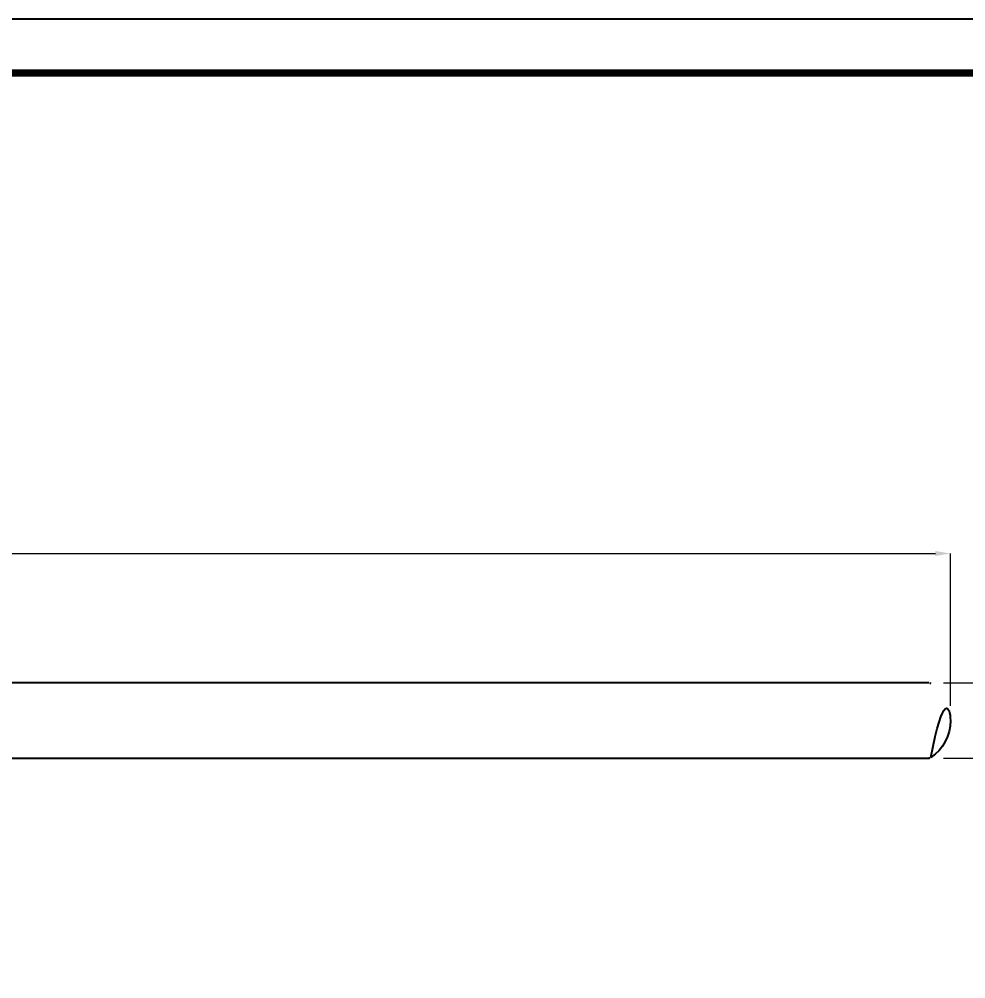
# Model space of a CAD drawing. Extents: x 16296677861 to 16296678707, y -37409618711 to -37409618091.
# Drawn here: x 16296678294 to 16296678547.8, y -37409618348.7 to -37409618091.3 of the extents above; entities that cross this region are included whole.
import ezdxf

# ---------------------------------------------------------------- set-up
doc = ezdxf.new("R2010")
doc.units = 0
doc.header["$LTSCALE"] = 10
doc.header["$MEASUREMENT"] = 0
doc.header["$PDMODE"] = 3
doc.header["$PDSIZE"] = -10
doc.layers.get('0').update_dxf_attribs({"linetype": 'CONTINUOUS'})
doc.layers.get('DEFPOINTS').update_dxf_attribs({"linetype": 'CONTINUOUS'})
doc.layers.add('1', color=7, linetype='CONTINUOUS')
doc.styles.add('Daelim Dimension', font='NanumGothic.ttf')
doc.dimstyles.new('DEFAULT', dxfattribs={"dimscale": 2, "dimtxt": 2, "dimasz": 2, "dimexe": 0, "dimexo": 2, "dimgap": 1, "dimtad": 1, "dimdec": 1, "dimzin": 9, "dimdsep": 46, "dimtxsty": 'Daelim Dimension', "dimcen": 0.5, "dimclrd": 252, "dimclre": 252, "dimclrt": 3, "dimadec": 1, "dimazin": 0, "dimtfac": 1, "dimtdec": 1, "dimtix": 1, "dimtmove": 0, "dimatfit": 3, "dimfxl": 1, "dimtolj": 1, "dimtzin": 1, "dimlwd": 9, "dimlwe": 9, "dimarcsym": 0})

# ---------------------------------------------------------------- blocks, each defined once
blk = doc.blocks.new('*D5')
at = {"color": 5, "lineweight": 9, "ltscale": 0.5, "transparency": 16777216}
for p, q in [((16296677908.62331, -37409618275.47731), (16296677908.62331, -37409618234.63256)), ((16296677912.62331, -37409618234.63256), (16296678539.6232, -37409618234.63256)), ((16296678543.6232, -37409618275.47731), (16296678543.6232, -37409618234.63256))]:
    blk.add_line(p, q, dxfattribs=at)
at = {"color": 5, "ltscale": 0.5, "transparency": 16777216}
for points in [[(16296677912.62331, -37409618233.9659), (16296677912.62331, -37409618235.29922), (16296677908.62331, -37409618234.63256)], [(16296678539.6232, -37409618233.9659), (16296678539.6232, -37409618235.29922), (16296678543.6232, -37409618234.63256)]]:
    blk.add_solid(points, dxfattribs=at)
at = {"layer": 'DEFPOINTS', "color": 0, "ltscale": 0.5, "transparency": 16777216}
for p in [(16296678543.6232, -37409618234.63256), (16296677908.62331, -37409618279.47731), (16296678543.6232, -37409618279.47731)]:
    blk.add_point(p, dxfattribs=at)
at = {"color": 7, "ltscale": 0.5, "transparency": 16777216, "insert": (16296678226.12325, -37409618227.18192), "char_height": 10, "attachment_point": 5, "style": 'Daelim Dimension'}
blk.add_mtext('\\A1;635', dxfattribs=at)
blk = doc.blocks.new('*D8')
at = {"color": 5, "lineweight": 9, "ltscale": 0.5, "transparency": 16777216}
for p, q in [((16296678580.523621, -37409618269.342087), (16296678580.523621, -37409618233.230507)), ((16296678541.80307, -37409618269.342087), (16296678580.523621, -37409618269.342087)), ((16296678580.523621, -37409618285.542091), (16296678580.523621, -37409618273.342087)), ((16296678541.80307, -37409618289.542091), (16296678580.523621, -37409618289.542091))]:
    blk.add_line(p, q, dxfattribs=at)
at = {"color": 5, "ltscale": 0.5, "transparency": 16777216}
for points in [[(16296678579.856951, -37409618273.342087), (16296678581.190281, -37409618273.342087), (16296678580.523621, -37409618269.342087)], [(16296678579.856951, -37409618285.542091), (16296678581.190281, -37409618285.542091), (16296678580.523621, -37409618289.542091)]]:
    blk.add_solid(points, dxfattribs=at)
at = {"layer": 'DEFPOINTS', "color": 0, "ltscale": 0.5, "transparency": 16777216}
for p in [(16296678537.80307, -37409618269.342087), (16296678580.523621, -37409618269.342087), (16296678537.80307, -37409618289.542091)]:
    blk.add_point(p, dxfattribs=at)
at = {"color": 7, "ltscale": 0.5, "transparency": 16777216, "insert": (16296678572.822599, -37409618249.286293), "char_height": 10, "attachment_point": 5, "rotation": 90, "style": 'Daelim Dimension'}
blk.add_mtext('\\A1;20.2', dxfattribs=at)

msp = doc.modelspace()

# ---------------------------------------------------------------- linework, layer by layer
at = {"ltscale": 0.5}
msp.add_lwpolyline([(16296677860.90015, -37409618711.43631), (16296678707.20015, -37409618711.43631), (16296678707.20015, -37409618091.336311), (16296677860.90015, -37409618091.336311)], close=True, dxfattribs=at)
at = {"color": 5, "linetype": 'ByBlock', "lineweight": 200, "const_width": 1.95}
msp.add_lwpolyline([(16296677874.508801, -37409618684.884178), (16296678693.508801, -37409618684.884178), (16296678693.508801, -37409618105.734177), (16296677874.508801, -37409618105.734177)], close=True, dxfattribs=at)
at = {"layer": '1', "color": 7, "linetype": 'Continuous'}
for p, q in [((16296678537.803061, -37409618269.342079), (16296677914.443451, -37409618269.342079)), ((16296677914.443451, -37409618289.542084), (16296678537.803061, -37409618289.542084))]:
    msp.add_line(p, q, dxfattribs=at)
for centre, radius, start, end in [((16296678537.803061, -37409618270.342079), 1, 55.81954548, 90), ((16296678531.623249, -37409618279.442078), 12, 304.18045452, 55.81954548), ((16296678537.803061, -37409618288.542084), 1, 270, 304.18045452)]:
    msp.add_arc(centre, radius, start, end, dxfattribs=at)

# ---------------------------------------------------------------- dimensions: what is measured, and where the dimension line sits
at = {"ltscale": 0.5}
dim = msp.add_linear_dim(base=(16296678543.623199, -37409618234.632561), p1=(16296677908.62331, -37409618279.47731), p2=(16296678543.623199, -37409618279.47731), dimstyle='DEFAULT', override={"dimtxt": 5, "dimclrd": 5, "dimclre": 5, "dimclrt": 7}, dxfattribs=at)
dim.commit()
dim.dimension.update_dxf_attribs({"geometry": '*D5', "text_midpoint": (16296678226.123249, -37409618227.181923)})
dim = msp.add_linear_dim(base=(16296678580.523621, -37409618269.342087), p1=(16296678537.803061, -37409618289.542084), p2=(16296678537.803061, -37409618269.342079), angle=90, dimstyle='DEFAULT', override={"dimtxt": 5, "dimclrd": 5, "dimclre": 5, "dimclrt": 7}, dxfattribs=at)
dim.commit()
dim.dimension.update_dxf_attribs({"geometry": '*D8', "text_midpoint": (16296678580.523609, -37409618249.286293), "dimtype": 160})

doc.saveas('drawing.dxf')
